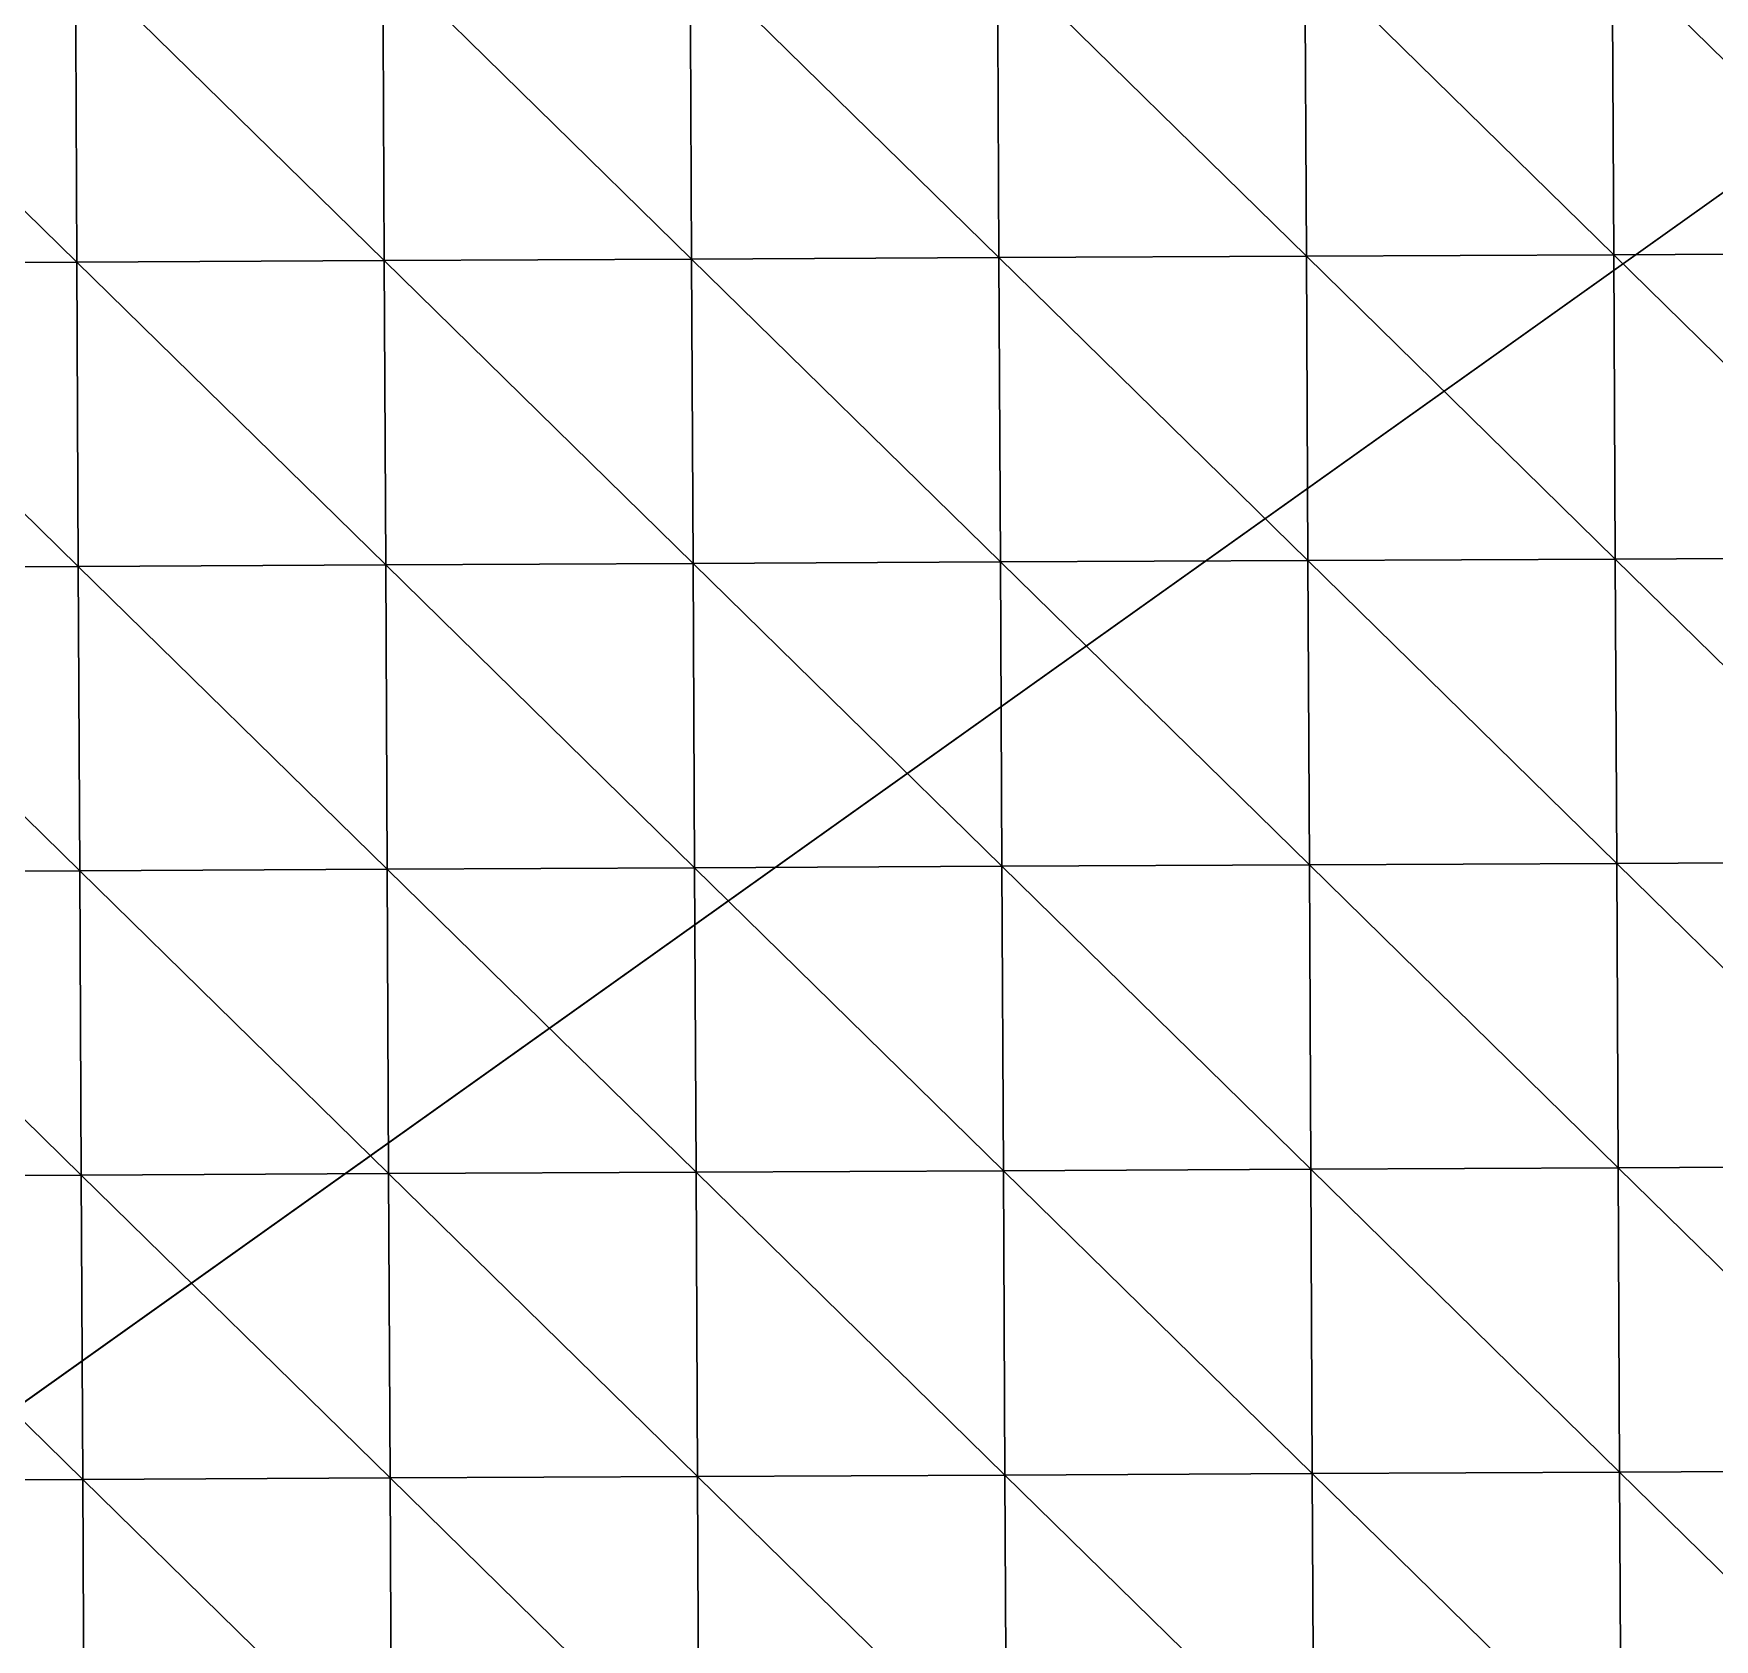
# Model space of a CAD drawing. Extents: x -372 to 678, y -263 to 741.
# Drawn here: x -171 to -102.3, y -131.7 to -66.1 of the extents above; entities that cross this region are included whole.
import ezdxf

# ---------------------------------------------------------------- set-up
doc = ezdxf.new("R2010")
doc.units = 0
doc.header["$LTSCALE"] = 0.0254
doc.layers.get('0').update_dxf_attribs({"linetype": 'CONTINUOUS'})
doc.layers.add('LOCATION_SNAPSHOT', color=144, linetype='CONTINUOUS')
doc.layers.add('LOCATION_TERRAIN', color=36, linetype='CONTINUOUS')

# ---------------------------------------------------------------- blocks, each defined once
blk = doc.blocks.new('LOCATION_SNAPSHOT')
at = {"color": 8}
mesh = blk.add_polyface(dxfattribs=at)
corners = [(-369.308, -262.945), (369.306, 262.947), (-371.821, 259.377), (371.824, -259.377)]
mesh.append_faces([[corners[k] for k in face] for face in [(0, 1, 2), (1, 0, 3)]], dxfattribs={"vtx0": -1, "color": 8})
blk = doc.blocks.new('LOCATION_TERRAIN')
at = {"color": 8}
mesh = blk.add_polyface(dxfattribs=at)
corners = [(-169.221, -75.434, -4.837), (-169.281, -62.998, -6.051), (-181.843, -63.059, -6.164)]
mesh.append_faces([[corners[k] for k in face] for face in [(0, 1, 2)]], dxfattribs={"color": 8})
mesh = blk.add_polyface(dxfattribs=at)
corners = [(-169.221, -75.434, -4.837), (-181.843, -63.059, -6.164), (-181.783, -75.495, -5.021)]
mesh.append_faces([[corners[k] for k in face] for face in [(0, 1, 2)]], dxfattribs={"color": 8})
mesh = blk.add_polyface(dxfattribs=at)
corners = [(-156.66, -75.374, -5.397), (-156.72, -62.938, -6.394), (-169.281, -62.998, -6.051)]
mesh.append_faces([[corners[k] for k in face] for face in [(0, 1, 2)]], dxfattribs={"color": 8})
mesh = blk.add_polyface(dxfattribs=at)
corners = [(-156.66, -75.374, -5.397), (-169.281, -62.998, -6.051), (-169.221, -75.434, -4.837)]
mesh.append_faces([[corners[k] for k in face] for face in [(0, 1, 2)]], dxfattribs={"color": 8})
mesh = blk.add_polyface(dxfattribs=at)
corners = [(-144.098, -75.313, -5.958), (-144.158, -62.877, -6.737), (-156.72, -62.938, -6.394)]
mesh.append_faces([[corners[k] for k in face] for face in [(0, 1, 2)]], dxfattribs={"color": 8})
mesh = blk.add_polyface(dxfattribs=at)
corners = [(-144.098, -75.313, -5.958), (-156.72, -62.938, -6.394), (-156.66, -75.374, -5.397)]
mesh.append_faces([[corners[k] for k in face] for face in [(0, 1, 2)]], dxfattribs={"color": 8})
mesh = blk.add_polyface(dxfattribs=at)
corners = [(-131.537, -75.253, -6.373), (-131.597, -62.817, -6.936), (-144.158, -62.877, -6.737)]
mesh.append_faces([[corners[k] for k in face] for face in [(0, 1, 2)]], dxfattribs={"color": 8})
mesh = blk.add_polyface(dxfattribs=at)
corners = [(-131.537, -75.253, -6.373), (-144.158, -62.877, -6.737), (-144.098, -75.313, -5.958)]
mesh.append_faces([[corners[k] for k in face] for face in [(0, 1, 2)]], dxfattribs={"color": 8})
mesh = blk.add_polyface(dxfattribs=at)
corners = [(-118.975, -75.193, -6.603), (-119.035, -62.756, -6.949), (-131.597, -62.817, -6.936)]
mesh.append_faces([[corners[k] for k in face] for face in [(0, 1, 2)]], dxfattribs={"color": 8})
mesh = blk.add_polyface(dxfattribs=at)
corners = [(-118.975, -75.193, -6.603), (-131.597, -62.817, -6.936), (-131.537, -75.253, -6.373)]
mesh.append_faces([[corners[k] for k in face] for face in [(0, 1, 2)]], dxfattribs={"color": 8})
mesh = blk.add_polyface(dxfattribs=at)
corners = [(-106.414, -75.132, -6.833), (-106.474, -62.696, -6.962), (-119.035, -62.756, -6.949)]
mesh.append_faces([[corners[k] for k in face] for face in [(0, 1, 2)]], dxfattribs={"color": 8})
mesh = blk.add_polyface(dxfattribs=at)
corners = [(-106.414, -75.132, -6.833), (-119.035, -62.756, -6.949), (-118.975, -75.193, -6.603)]
mesh.append_faces([[corners[k] for k in face] for face in [(0, 1, 2)]], dxfattribs={"color": 8})
mesh = blk.add_polyface(dxfattribs=at)
corners = [(-93.852, -75.072, -6.566), (-93.912, -62.635, -6.566), (-106.474, -62.696, -6.962)]
mesh.append_faces([[corners[k] for k in face] for face in [(0, 1, 2)]], dxfattribs={"color": 8})
mesh = blk.add_polyface(dxfattribs=at)
corners = [(-93.852, -75.072, -6.566), (-106.474, -62.696, -6.962), (-106.414, -75.132, -6.833)]
mesh.append_faces([[corners[k] for k in face] for face in [(0, 1, 2)]], dxfattribs={"color": 8})
mesh = blk.add_polyface(dxfattribs=at)
corners = [(-169.161, -87.871, -4.046), (-169.221, -75.434, -4.837), (-181.783, -75.495, -5.021)]
mesh.append_faces([[corners[k] for k in face] for face in [(0, 1, 2)]], dxfattribs={"color": 8})
mesh = blk.add_polyface(dxfattribs=at)
corners = [(-169.161, -87.871, -4.046), (-181.783, -75.495, -5.021), (-181.723, -87.931, -4.318)]
mesh.append_faces([[corners[k] for k in face] for face in [(0, 1, 2)]], dxfattribs={"color": 8})
mesh = blk.add_polyface(dxfattribs=at)
corners = [(-156.6, -87.81, -4.589), (-156.66, -75.374, -5.397), (-169.221, -75.434, -4.837)]
mesh.append_faces([[corners[k] for k in face] for face in [(0, 1, 2)]], dxfattribs={"color": 8})
mesh = blk.add_polyface(dxfattribs=at)
corners = [(-156.6, -87.81, -4.589), (-169.221, -75.434, -4.837), (-169.161, -87.871, -4.046)]
mesh.append_faces([[corners[k] for k in face] for face in [(0, 1, 2)]], dxfattribs={"color": 8})
mesh = blk.add_polyface(dxfattribs=at)
corners = [(-144.038, -87.75, -5.132), (-144.098, -75.313, -5.958), (-156.66, -75.374, -5.397)]
mesh.append_faces([[corners[k] for k in face] for face in [(0, 1, 2)]], dxfattribs={"color": 8})
mesh = blk.add_polyface(dxfattribs=at)
corners = [(-144.038, -87.75, -5.132), (-156.66, -75.374, -5.397), (-156.6, -87.81, -4.589)]
mesh.append_faces([[corners[k] for k in face] for face in [(0, 1, 2)]], dxfattribs={"color": 8})
mesh = blk.add_polyface(dxfattribs=at)
corners = [(-131.477, -87.689, -5.607), (-131.537, -75.253, -6.373), (-144.098, -75.313, -5.958)]
mesh.append_faces([[corners[k] for k in face] for face in [(0, 1, 2)]], dxfattribs={"color": 8})
mesh = blk.add_polyface(dxfattribs=at)
corners = [(-131.477, -87.689, -5.607), (-144.098, -75.313, -5.958), (-144.038, -87.75, -5.132)]
mesh.append_faces([[corners[k] for k in face] for face in [(0, 1, 2)]], dxfattribs={"color": 8})
mesh = blk.add_polyface(dxfattribs=at)
corners = [(-118.915, -87.629, -5.996), (-118.975, -75.193, -6.603), (-131.537, -75.253, -6.373)]
mesh.append_faces([[corners[k] for k in face] for face in [(0, 1, 2)]], dxfattribs={"color": 8})
mesh = blk.add_polyface(dxfattribs=at)
corners = [(-118.915, -87.629, -5.996), (-131.537, -75.253, -6.373), (-131.477, -87.689, -5.607)]
mesh.append_faces([[corners[k] for k in face] for face in [(0, 1, 2)]], dxfattribs={"color": 8})
mesh = blk.add_polyface(dxfattribs=at)
corners = [(-106.354, -87.568, -6.384), (-106.414, -75.132, -6.833), (-118.975, -75.193, -6.603)]
mesh.append_faces([[corners[k] for k in face] for face in [(0, 1, 2)]], dxfattribs={"color": 8})
mesh = blk.add_polyface(dxfattribs=at)
corners = [(-106.354, -87.568, -6.384), (-118.975, -75.193, -6.603), (-118.915, -87.629, -5.996)]
mesh.append_faces([[corners[k] for k in face] for face in [(0, 1, 2)]], dxfattribs={"color": 8})
mesh = blk.add_polyface(dxfattribs=at)
corners = [(-93.792, -87.508, -6.259), (-93.852, -75.072, -6.566), (-106.414, -75.132, -6.833)]
mesh.append_faces([[corners[k] for k in face] for face in [(0, 1, 2)]], dxfattribs={"color": 8})
mesh = blk.add_polyface(dxfattribs=at)
corners = [(-93.792, -87.508, -6.259), (-106.414, -75.132, -6.833), (-106.354, -87.568, -6.384)]
mesh.append_faces([[corners[k] for k in face] for face in [(0, 1, 2)]], dxfattribs={"color": 8})
mesh = blk.add_polyface(dxfattribs=at)
corners = [(-169.102, -100.307, -3.616), (-169.161, -87.871, -4.046), (-181.723, -87.931, -4.318)]
mesh.append_faces([[corners[k] for k in face] for face in [(0, 1, 2)]], dxfattribs={"color": 8})
mesh = blk.add_polyface(dxfattribs=at)
corners = [(-156.54, -100.246, -3.942), (-156.6, -87.81, -4.589), (-169.161, -87.871, -4.046)]
mesh.append_faces([[corners[k] for k in face] for face in [(0, 1, 2)]], dxfattribs={"color": 8})
mesh = blk.add_polyface(dxfattribs=at)
corners = [(-156.54, -100.246, -3.942), (-169.161, -87.871, -4.046), (-169.102, -100.307, -3.616)]
mesh.append_faces([[corners[k] for k in face] for face in [(0, 1, 2)]], dxfattribs={"color": 8})
mesh = blk.add_polyface(dxfattribs=at)
corners = [(-143.979, -100.186, -4.267), (-144.038, -87.75, -5.132), (-156.6, -87.81, -4.589)]
mesh.append_faces([[corners[k] for k in face] for face in [(0, 1, 2)]], dxfattribs={"color": 8})
mesh = blk.add_polyface(dxfattribs=at)
corners = [(-143.979, -100.186, -4.267), (-156.6, -87.81, -4.589), (-156.54, -100.246, -3.942)]
mesh.append_faces([[corners[k] for k in face] for face in [(0, 1, 2)]], dxfattribs={"color": 8})
mesh = blk.add_polyface(dxfattribs=at)
corners = [(-131.417, -100.126, -4.668), (-131.477, -87.689, -5.607), (-144.038, -87.75, -5.132)]
mesh.append_faces([[corners[k] for k in face] for face in [(0, 1, 2)]], dxfattribs={"color": 8})
mesh = blk.add_polyface(dxfattribs=at)
corners = [(-131.417, -100.126, -4.668), (-144.038, -87.75, -5.132), (-143.979, -100.186, -4.267)]
mesh.append_faces([[corners[k] for k in face] for face in [(0, 1, 2)]], dxfattribs={"color": 8})
mesh = blk.add_polyface(dxfattribs=at)
corners = [(-118.855, -100.065, -5.165), (-118.915, -87.629, -5.996), (-131.477, -87.689, -5.607)]
mesh.append_faces([[corners[k] for k in face] for face in [(0, 1, 2)]], dxfattribs={"color": 8})
mesh = blk.add_polyface(dxfattribs=at)
corners = [(-118.855, -100.065, -5.165), (-131.477, -87.689, -5.607), (-131.417, -100.126, -4.668)]
mesh.append_faces([[corners[k] for k in face] for face in [(0, 1, 2)]], dxfattribs={"color": 8})
mesh = blk.add_polyface(dxfattribs=at)
corners = [(-106.294, -100.005, -5.662), (-106.354, -87.568, -6.384), (-118.915, -87.629, -5.996)]
mesh.append_faces([[corners[k] for k in face] for face in [(0, 1, 2)]], dxfattribs={"color": 8})
mesh = blk.add_polyface(dxfattribs=at)
corners = [(-106.294, -100.005, -5.662), (-118.915, -87.629, -5.996), (-118.855, -100.065, -5.165)]
mesh.append_faces([[corners[k] for k in face] for face in [(0, 1, 2)]], dxfattribs={"color": 8})
mesh = blk.add_polyface(dxfattribs=at)
corners = [(-93.732, -99.944, -5.689), (-93.792, -87.508, -6.259), (-106.354, -87.568, -6.384)]
mesh.append_faces([[corners[k] for k in face] for face in [(0, 1, 2)]], dxfattribs={"color": 8})
mesh = blk.add_polyface(dxfattribs=at)
corners = [(-93.732, -99.944, -5.689), (-106.354, -87.568, -6.384), (-106.294, -100.005, -5.662)]
mesh.append_faces([[corners[k] for k in face] for face in [(0, 1, 2)]], dxfattribs={"color": 8})
mesh = blk.add_polyface(dxfattribs=at)
corners = [(-169.102, -100.307, -3.616), (-181.723, -87.931, -4.318), (-181.663, -100.367, -3.989)]
mesh.append_faces([[corners[k] for k in face] for face in [(0, 1, 2)]], dxfattribs={"color": 8})
mesh = blk.add_polyface(dxfattribs=at)
corners = [(-156.48, -112.683, -3.294), (-156.54, -100.246, -3.942), (-169.102, -100.307, -3.616)]
mesh.append_faces([[corners[k] for k in face] for face in [(0, 1, 2)]], dxfattribs={"color": 8})
mesh = blk.add_polyface(dxfattribs=at)
corners = [(-143.919, -112.622, -3.403), (-143.979, -100.186, -4.267), (-156.54, -100.246, -3.942)]
mesh.append_faces([[corners[k] for k in face] for face in [(0, 1, 2)]], dxfattribs={"color": 8})
mesh = blk.add_polyface(dxfattribs=at)
corners = [(-143.919, -112.622, -3.403), (-156.54, -100.246, -3.942), (-156.48, -112.683, -3.294)]
mesh.append_faces([[corners[k] for k in face] for face in [(0, 1, 2)]], dxfattribs={"color": 8})
mesh = blk.add_polyface(dxfattribs=at)
corners = [(-131.357, -112.562, -3.729), (-131.417, -100.126, -4.668), (-143.979, -100.186, -4.267)]
mesh.append_faces([[corners[k] for k in face] for face in [(0, 1, 2)]], dxfattribs={"color": 8})
mesh = blk.add_polyface(dxfattribs=at)
corners = [(-131.357, -112.562, -3.729), (-143.979, -100.186, -4.267), (-143.919, -112.622, -3.403)]
mesh.append_faces([[corners[k] for k in face] for face in [(0, 1, 2)]], dxfattribs={"color": 8})
mesh = blk.add_polyface(dxfattribs=at)
corners = [(-118.796, -112.501, -4.335), (-118.855, -100.065, -5.165), (-131.417, -100.126, -4.668)]
mesh.append_faces([[corners[k] for k in face] for face in [(0, 1, 2)]], dxfattribs={"color": 8})
mesh = blk.add_polyface(dxfattribs=at)
corners = [(-118.796, -112.501, -4.335), (-131.417, -100.126, -4.668), (-131.357, -112.562, -3.729)]
mesh.append_faces([[corners[k] for k in face] for face in [(0, 1, 2)]], dxfattribs={"color": 8})
mesh = blk.add_polyface(dxfattribs=at)
corners = [(-106.234, -112.441, -4.94), (-106.294, -100.005, -5.662), (-118.855, -100.065, -5.165)]
mesh.append_faces([[corners[k] for k in face] for face in [(0, 1, 2)]], dxfattribs={"color": 8})
mesh = blk.add_polyface(dxfattribs=at)
corners = [(-106.234, -112.441, -4.94), (-118.855, -100.065, -5.165), (-118.796, -112.501, -4.335)]
mesh.append_faces([[corners[k] for k in face] for face in [(0, 1, 2)]], dxfattribs={"color": 8})
mesh = blk.add_polyface(dxfattribs=at)
corners = [(-93.673, -112.38, -5.12), (-93.732, -99.944, -5.689), (-106.294, -100.005, -5.662)]
mesh.append_faces([[corners[k] for k in face] for face in [(0, 1, 2)]], dxfattribs={"color": 8})
mesh = blk.add_polyface(dxfattribs=at)
corners = [(-93.673, -112.38, -5.12), (-106.294, -100.005, -5.662), (-106.234, -112.441, -4.94)]
mesh.append_faces([[corners[k] for k in face] for face in [(0, 1, 2)]], dxfattribs={"color": 8})
mesh = blk.add_polyface(dxfattribs=at)
corners = [(-169.042, -112.743, -3.185), (-169.102, -100.307, -3.616), (-181.663, -100.367, -3.989)]
mesh.append_faces([[corners[k] for k in face] for face in [(0, 1, 2)]], dxfattribs={"color": 8})
mesh = blk.add_polyface(dxfattribs=at)
corners = [(-169.042, -112.743, -3.185), (-181.663, -100.367, -3.989), (-181.603, -112.804, -3.66)]
mesh.append_faces([[corners[k] for k in face] for face in [(0, 1, 2)]], dxfattribs={"color": 8})
mesh = blk.add_polyface(dxfattribs=at)
corners = [(-156.48, -112.683, -3.294), (-169.102, -100.307, -3.616), (-169.042, -112.743, -3.185)]
mesh.append_faces([[corners[k] for k in face] for face in [(0, 1, 2)]], dxfattribs={"color": 8})
mesh = blk.add_polyface(dxfattribs=at)
corners = [(-143.859, -125.058, -2.733), (-143.919, -112.622, -3.403), (-156.48, -112.683, -3.294)]
mesh.append_faces([[corners[k] for k in face] for face in [(0, 1, 2)]], dxfattribs={"color": 8})
mesh = blk.add_polyface(dxfattribs=at)
corners = [(-131.297, -124.998, -2.883), (-131.357, -112.562, -3.729), (-143.919, -112.622, -3.403)]
mesh.append_faces([[corners[k] for k in face] for face in [(0, 1, 2)]], dxfattribs={"color": 8})
mesh = blk.add_polyface(dxfattribs=at)
corners = [(-131.297, -124.998, -2.883), (-143.919, -112.622, -3.403), (-143.859, -125.058, -2.733)]
mesh.append_faces([[corners[k] for k in face] for face in [(0, 1, 2)]], dxfattribs={"color": 8})
mesh = blk.add_polyface(dxfattribs=at)
corners = [(-118.736, -124.938, -3.434), (-118.796, -112.501, -4.335), (-131.357, -112.562, -3.729)]
mesh.append_faces([[corners[k] for k in face] for face in [(0, 1, 2)]], dxfattribs={"color": 8})
mesh = blk.add_polyface(dxfattribs=at)
corners = [(-118.736, -124.938, -3.434), (-131.357, -112.562, -3.729), (-131.297, -124.998, -2.883)]
mesh.append_faces([[corners[k] for k in face] for face in [(0, 1, 2)]], dxfattribs={"color": 8})
mesh = blk.add_polyface(dxfattribs=at)
corners = [(-106.174, -124.877, -3.986), (-106.234, -112.441, -4.94), (-118.796, -112.501, -4.335)]
mesh.append_faces([[corners[k] for k in face] for face in [(0, 1, 2)]], dxfattribs={"color": 8})
mesh = blk.add_polyface(dxfattribs=at)
corners = [(-106.174, -124.877, -3.986), (-118.796, -112.501, -4.335), (-118.736, -124.938, -3.434)]
mesh.append_faces([[corners[k] for k in face] for face in [(0, 1, 2)]], dxfattribs={"color": 8})
mesh = blk.add_polyface(dxfattribs=at)
corners = [(-93.613, -124.817, -4.244), (-93.673, -112.38, -5.12), (-106.234, -112.441, -4.94)]
mesh.append_faces([[corners[k] for k in face] for face in [(0, 1, 2)]], dxfattribs={"color": 8})
mesh = blk.add_polyface(dxfattribs=at)
corners = [(-93.613, -124.817, -4.244), (-106.234, -112.441, -4.94), (-106.174, -124.877, -3.986)]
mesh.append_faces([[corners[k] for k in face] for face in [(0, 1, 2)]], dxfattribs={"color": 8})
mesh = blk.add_polyface(dxfattribs=at)
corners = [(-168.982, -125.179, -3.058), (-169.042, -112.743, -3.185), (-181.603, -112.804, -3.66)]
mesh.append_faces([[corners[k] for k in face] for face in [(0, 1, 2)]], dxfattribs={"color": 8})
mesh = blk.add_polyface(dxfattribs=at)
corners = [(-168.982, -125.179, -3.058), (-181.603, -112.804, -3.66), (-181.543, -125.24, -3.602)]
mesh.append_faces([[corners[k] for k in face] for face in [(0, 1, 2)]], dxfattribs={"color": 8})
mesh = blk.add_polyface(dxfattribs=at)
corners = [(-156.42, -125.119, -2.895), (-156.48, -112.683, -3.294), (-169.042, -112.743, -3.185)]
mesh.append_faces([[corners[k] for k in face] for face in [(0, 1, 2)]], dxfattribs={"color": 8})
mesh = blk.add_polyface(dxfattribs=at)
corners = [(-156.42, -125.119, -2.895), (-169.042, -112.743, -3.185), (-168.982, -125.179, -3.058)]
mesh.append_faces([[corners[k] for k in face] for face in [(0, 1, 2)]], dxfattribs={"color": 8})
mesh = blk.add_polyface(dxfattribs=at)
corners = [(-143.859, -125.058, -2.733), (-156.48, -112.683, -3.294), (-156.42, -125.119, -2.895)]
mesh.append_faces([[corners[k] for k in face] for face in [(0, 1, 2)]], dxfattribs={"color": 8})
mesh = blk.add_polyface(dxfattribs=at)
corners = [(-131.237, -137.434, -2.13), (-131.297, -124.998, -2.883), (-143.859, -125.058, -2.733)]
mesh.append_faces([[corners[k] for k in face] for face in [(0, 1, 2)]], dxfattribs={"color": 8})
mesh = blk.add_polyface(dxfattribs=at)
corners = [(-118.676, -137.374, -2.465), (-118.736, -124.938, -3.434), (-131.297, -124.998, -2.883)]
mesh.append_faces([[corners[k] for k in face] for face in [(0, 1, 2)]], dxfattribs={"color": 8})
mesh = blk.add_polyface(dxfattribs=at)
corners = [(-118.676, -137.374, -2.465), (-131.297, -124.998, -2.883), (-131.237, -137.434, -2.13)]
mesh.append_faces([[corners[k] for k in face] for face in [(0, 1, 2)]], dxfattribs={"color": 8})
mesh = blk.add_polyface(dxfattribs=at)
corners = [(-106.114, -137.313, -2.799), (-106.174, -124.877, -3.986), (-118.736, -124.938, -3.434)]
mesh.append_faces([[corners[k] for k in face] for face in [(0, 1, 2)]], dxfattribs={"color": 8})
mesh = blk.add_polyface(dxfattribs=at)
corners = [(-106.114, -137.313, -2.799), (-118.736, -124.938, -3.434), (-118.676, -137.374, -2.465)]
mesh.append_faces([[corners[k] for k in face] for face in [(0, 1, 2)]], dxfattribs={"color": 8})
mesh = blk.add_polyface(dxfattribs=at)
corners = [(-93.553, -137.253, -3.062), (-93.613, -124.817, -4.244), (-106.174, -124.877, -3.986)]
mesh.append_faces([[corners[k] for k in face] for face in [(0, 1, 2)]], dxfattribs={"color": 8})
mesh = blk.add_polyface(dxfattribs=at)
corners = [(-93.553, -137.253, -3.062), (-106.174, -124.877, -3.986), (-106.114, -137.313, -2.799)]
mesh.append_faces([[corners[k] for k in face] for face in [(0, 1, 2)]], dxfattribs={"color": 8})
mesh = blk.add_polyface(dxfattribs=at)
corners = [(-168.922, -137.616, -3.234), (-168.982, -125.179, -3.058), (-181.543, -125.24, -3.602)]
mesh.append_faces([[corners[k] for k in face] for face in [(0, 1, 2)]], dxfattribs={"color": 8})
mesh = blk.add_polyface(dxfattribs=at)
corners = [(-168.922, -137.616, -3.234), (-181.543, -125.24, -3.602), (-181.484, -137.676, -3.816)]
mesh.append_faces([[corners[k] for k in face] for face in [(0, 1, 2)]], dxfattribs={"color": 8})
mesh = blk.add_polyface(dxfattribs=at)
corners = [(-156.361, -137.555, -2.746), (-156.42, -125.119, -2.895), (-168.982, -125.179, -3.058)]
mesh.append_faces([[corners[k] for k in face] for face in [(0, 1, 2)]], dxfattribs={"color": 8})
mesh = blk.add_polyface(dxfattribs=at)
corners = [(-156.361, -137.555, -2.746), (-168.982, -125.179, -3.058), (-168.922, -137.616, -3.234)]
mesh.append_faces([[corners[k] for k in face] for face in [(0, 1, 2)]], dxfattribs={"color": 8})
mesh = blk.add_polyface(dxfattribs=at)
corners = [(-143.799, -137.495, -2.258), (-143.859, -125.058, -2.733), (-156.42, -125.119, -2.895)]
mesh.append_faces([[corners[k] for k in face] for face in [(0, 1, 2)]], dxfattribs={"color": 8})
mesh = blk.add_polyface(dxfattribs=at)
corners = [(-143.799, -137.495, -2.258), (-156.42, -125.119, -2.895), (-156.361, -137.555, -2.746)]
mesh.append_faces([[corners[k] for k in face] for face in [(0, 1, 2)]], dxfattribs={"color": 8})
mesh = blk.add_polyface(dxfattribs=at)
corners = [(-131.237, -137.434, -2.13), (-143.859, -125.058, -2.733), (-143.799, -137.495, -2.258)]
mesh.append_faces([[corners[k] for k in face] for face in [(0, 1, 2)]], dxfattribs={"color": 8})

msp = doc.modelspace()

# ---------------------------------------------------------------- block references
at = {"layer": 'LOCATION_SNAPSHOT', "color": 0}
msp.add_blockref('LOCATION_SNAPSHOT', (0, 0), dxfattribs=at)
at = {"layer": 'LOCATION_TERRAIN', "color": 0}
msp.add_blockref('LOCATION_TERRAIN', (0, 0), dxfattribs=at)

doc.saveas('drawing.dxf')
